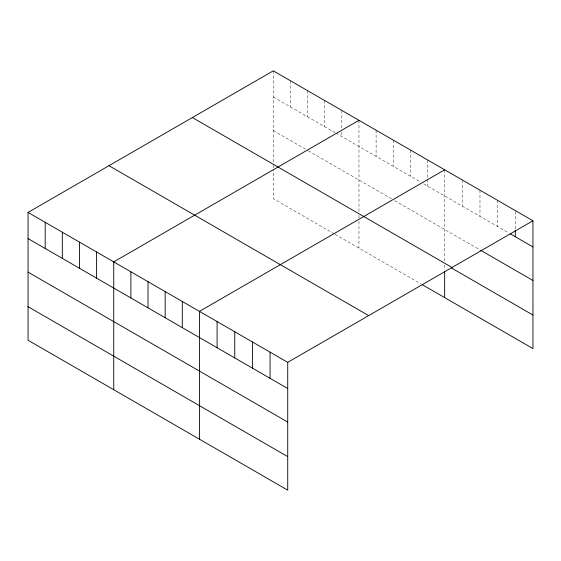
<?xml version="1.0" encoding="UTF-8"?>
<svg xmlns="http://www.w3.org/2000/svg" width="561" height="561" viewBox="0 0 561 561"><rect width="100%" height="100%" fill="white"/><g stroke="black" fill="none" stroke-linecap="round" stroke-linejoin="round"><path stroke-width="0.42" stroke-dasharray="2.81 2.1" d="M273.277 70.84L273.277 162.522M273.277 97.011L335.127 132.719M335.871 133.153L420.82 182.192M423.8 183.917L508.673 232.913M273.277 130.559L307.554 150.348M308.298 150.776L391.753 198.959M394.734 200.677L479.978 249.89M334.377 233.937L273.277 198.657L273.277 169.31M335.127 234.365L420.82 283.838M515.293 211.441L515.293 229.758M497.635 200.368L497.635 226.546M479.978 190.179L479.978 216.35M462.32 179.983L462.32 206.153M444.663 169.787L444.663 262.338M444.663 264.904L444.663 269.932M427.524 159.892L427.524 178.216M427.524 179.085L427.524 186.063M410.386 149.997L410.386 176.168M393.247 140.103L393.247 166.273M376.108 130.208L376.108 156.379M358.97 120.313L358.97 212.864M358.97 215.431L358.97 217.941M358.97 221.3L358.97 248.13M341.831 110.419L341.831 128.742M341.831 132.228L341.831 136.589M324.693 100.524L324.693 126.695M307.554 90.63L307.554 116.8M290.416 80.735L290.416 106.906M273.277 165.116L273.277 168.468"/><path stroke-width="0.84" d="M28.05 212.423L287.723 362.343L287.723 490.16L28.05 340.239L28.05 212.423L273.277 70.84L532.95 220.761L532.95 348.577L422.307 284.7M358.97 120.313L113.743 261.896L113.743 389.713M444.663 169.787L199.435 311.369L199.435 439.186M287.723 362.343L532.95 220.761M510.145 233.769L532.95 246.931M480.714 250.318L532.95 280.479M192.353 117.565L452.026 267.485M451.282 267.885L532.95 315.037M108.974 165.698L368.647 315.619M28.05 238.593L287.723 388.514M28.05 272.134L287.723 422.054M28.05 306.699L287.723 456.619M515.293 230.634L515.293 236.742M444.663 271.608L444.663 297.603M270.065 352.147L270.065 378.317M252.408 341.951L252.408 368.128M234.75 331.754L234.75 357.932M217.093 321.565L217.093 347.736M182.297 301.474L182.297 327.645M165.158 291.58L165.158 317.75M148.02 281.685L148.02 307.856M130.881 271.79L130.881 297.961M96.604 252.001L96.604 278.172M79.466 242.107L79.466 268.277M62.327 232.212L62.327 258.383M45.189 222.317L45.189 248.488"/></g></svg>
